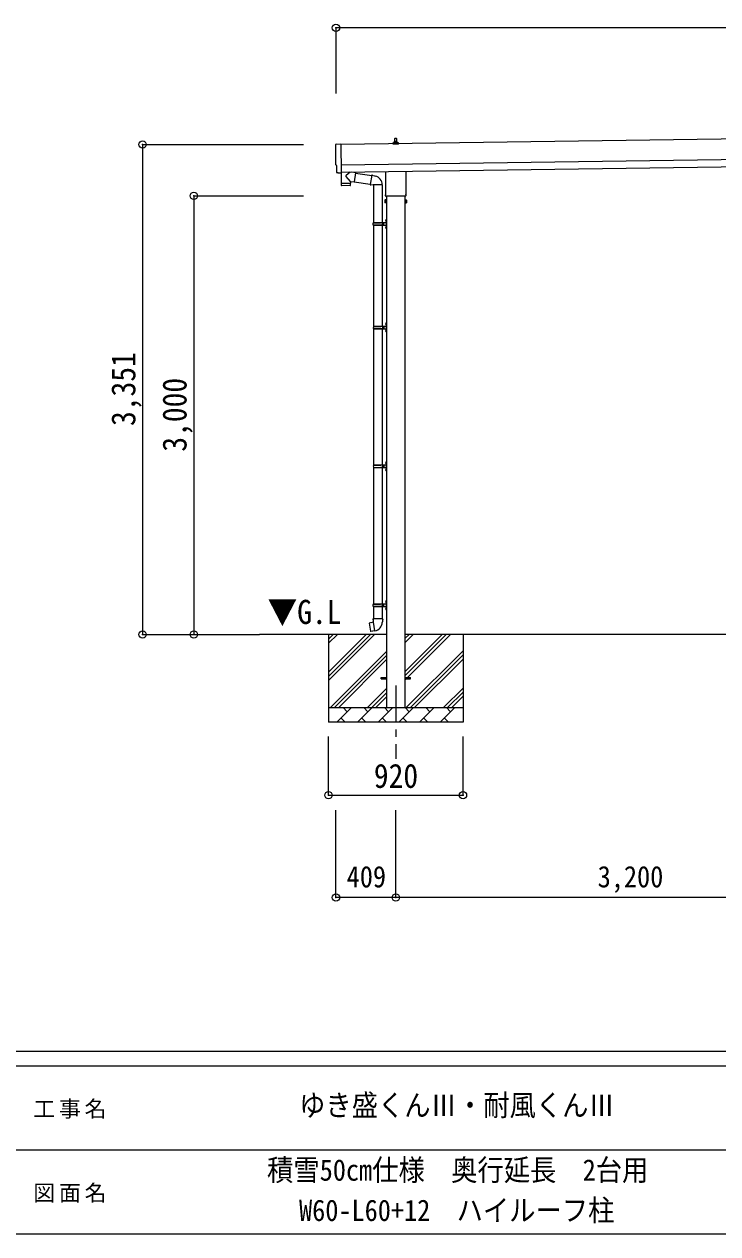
# Model space of a CAD drawing. Units: millimetres at full size, sheet at 1:50. Extents: x -14053 to 14053, y -9700 to 9700.
# Drawn here: x -678 to 4066, y -9700 to -1426 of the extents above; entities that cross this region are included whole.
import ezdxf
from ezdxf.enums import TextEntityAlignment as Align

# ---------------------------------------------------------------- set-up
doc = ezdxf.new("R2010")
doc.units = ezdxf.units.MM
doc.header["$LTSCALE"] = 50
doc.header["$PDMODE"] = 32
doc.header["$PDSIZE"] = 50
doc.linetypes.add('CHAIN1', pattern=[8, 5, -1, 1, -1])
for name, color, linetype, lineweight in [('0-1_Defpoints', 7, 'CHAIN1', 9), ('0-2_TEXT1', 4, 'Continuous', 9), ('0-3_SHAPE', 7, 'Continuous', 9), ('0-7_PARTS2', 7, 'Continuous', 9), ('0-8_TABLE1', 6, 'Continuous', 9), ('0-9_DIM1', 7, 'Continuous', 9), ('F-0', 7, 'Continuous', 9)]:
    doc.layers.add(name, color=color, linetype=linetype, lineweight=lineweight)
doc.styles.add('ＭＳ ゴシック', font='')
doc.styles.get('ＭＳ ゴシック').set_extended_font_data('MS Gothic')

msp = doc.modelspace()

# ---------------------------------------------------------------- linework, layer by layer
at = {"layer": '0-1_Defpoints'}
msp.add_line((1863.46, -5950.37), (1863.46, -6450.37), dxfattribs=at)
at = {"layer": '0-2_TEXT1'}
for p, q in [((7305.65, -2166.21), (1487.06, -2249.33)), ((1853.46, -2235.32), (1853.46, -2231.11)), ((1854.46, -2231.11), (1872.46, -2231.11)), ((1857.46, -2231.11), (1858.19, -2207.59)), ((1859.19, -2206.61), (1867.74, -2206.61)), ((1868.74, -2207.59), (1869.46, -2231.11)), ((1873.46, -2235.32), (1873.46, -2231.11)), ((1455.45, -2246.35), (1486.99, -2244.25)), ((1486.99, -2244.25), (1489.83, -2443.08)), ((1489.06, -2389.32), (7307.65, -2306.2)), ((1845.21, -2246.61), (1845.21, -2238.9)), ((1881.71, -2246.61), (1845.21, -2246.61)), ((1845.6, -2238.11), (1881.33, -2238.11)), ((1845.98, -2237.93), (1852.7, -2236.3)), ((1853.08, -2236.11), (1873.85, -2236.11)), ((1880.95, -2237.93), (1874.23, -2236.3)), ((1881.71, -2246.61), (1881.71, -2238.9)), ((1489.78, -2439.32), (7308.37, -2356.19)), ((1470.2, -2443.36), (1463.28, -2443.1)), ((1795.16, -2590.6), (1795.16, -2434.95)), ((1931.76, -2433), (1931.76, -2590.6)), ((1789.46, -2628.87), (1790.22, -2627.56)), ((1789.46, -2628.87), (1789.46, -2645.87)), ((1789.46, -2645.87), (1790.22, -2647.19)), ((1796.46, -2627.56), (1790.22, -2627.56)), ((1796.46, -2632.46), (1790.22, -2632.46)), ((1796.46, -2642.28), (1790.22, -2642.28)), ((1796.46, -2647.19), (1790.22, -2647.19)), ((1793.46, -2599.37), (1793.46, -2593.87)), ((1931.4, -2602.87), (1795.53, -2602.87)), ((1796.46, -2647.19), (1796.46, -2627.56)), ((1796.46, -2628.17), (1798.96, -2628.17)), ((1798.96, -2646.57), (1796.46, -2646.57)), ((1800.96, -2602.87), (1800.96, -6100.37)), ((1925.96, -2602.87), (1925.96, -6100.37)), ((1930.46, -2628.17), (1927.96, -2628.17)), ((1927.96, -2646.57), (1930.46, -2646.57)), ((1930.46, -2647.19), (1930.46, -2627.56)), ((1930.46, -2627.56), (1936.7, -2627.56)), ((1930.46, -2632.46), (1936.7, -2632.46)), ((1930.46, -2642.28), (1936.7, -2642.28)), ((1930.46, -2647.19), (1936.7, -2647.19)), ((1933.46, -2593.87), (1933.46, -2599.37)), ((1937.46, -2628.87), (1936.7, -2627.56)), ((1937.46, -2645.87), (1936.7, -2647.19)), ((1937.46, -2628.87), (1937.46, -2645.87)), ((1925.96, -2647.87), (1927.96, -2647.87)), ((1763.46, -5895.87), (1800.96, -5895.87)), ((1763.46, -5904.87), (1763.46, -5895.87)), ((1763.46, -5904.87), (1800.96, -5904.87)), ((1925.96, -5895.87), (1963.46, -5895.87)), ((1925.96, -5904.87), (1963.46, -5904.87)), ((1963.46, -5904.87), (1963.46, -5895.87))]:
    msp.add_line(p, q, dxfattribs=at)
for points in [[(1460.4, -2440.15), (1459.73, -2393.13), (1459.12, -2393.13)], [(1470.94, -2443.08), (1471.6, -2442.44), (1489.83, -2443.09)], [(1927.96, -2647.87), (1927.96, -2626.87), (1925.96, -2626.87)]]:
    msp.add_lwpolyline(points, dxfattribs=at)
msp.add_lwpolyline([(1798.96, -2647.87), (1798.96, -2626.87), (1800.96, -2626.87), (1800.96, -2647.87)], close=True, dxfattribs=at)
for centre, radius, start, end in [((1857.55, -2231.74), 4.13, 90, 171.17633), ((1854.46, -2232.11), 1, 90, 180), ((1859.19, -2207.61), 1, 90, 178.60509), ((1866.8, -2231.11), 4.83, 133.60282, 180), ((1860.13, -2231.11), 4.83, 0, 46.39718), ((1867.74, -2207.61), 1, 1.39491, 90), ((1869.38, -2231.74), 4.13, 8.82367, 90), ((1872.46, -2232.11), 1, 0, 90), ((1846.21, -2238.9), 1, 103.62699, 180), ((1852.46, -2235.32), 1, 283.62699, 0), ((1874.46, -2235.32), 1, 180, 256.37301), ((1880.71, -2238.9), 1, 0, 76.37301), ((1793.81, -2630.01), 4.34, 145.61575, 214.38425), ((1805.7, -2637.37), 16.24, 162.41205, 197.58795), ((1793.81, -2644.73), 4.34, 145.61575, 214.38425), ((1797.46, -2593.87), 4, 125.09963, 180), ((1797.46, -2599.37), 4, 180, 194.47751), ((1797.46, -2599.37), 4, 194.47751, 241.04498), ((1929.46, -2599.37), 4, 298.95502, 345.52249), ((1929.46, -2593.87), 4, 0, 54.90037), ((1929.46, -2599.37), 4, 345.52249, 0), ((1921.22, -2637.37), 16.24, 342.41205, 17.58795), ((1933.12, -2630.01), 4.34, 325.61575, 34.38425), ((1933.12, -2644.73), 4.34, 325.61575, 34.38425)]:
    msp.add_arc(centre, radius, start, end, dxfattribs=at)
for centre, major_axis, ratio, start_param, end_param in [((1455.65, -2249.34), (-3, -0.04), 0.99863, 4.7647489, 6.2979817), ((-3308.72, -2387.84), (4762.89, 68.04), 0.99863, 6.2686928, 6.2979817), ((1459.06, -2388.74), (-4.41, -0.06), 0.99863, 6.2686928, 7.8539816), ((1463.4, -2440.1), (-2.15, -2.1), 0.9974, 5.5252311, 7.0411395), ((1470.24, -2442.36), (-0.717, -0.7), 0.9974, 0.7579542, 1.5707963)]:
    msp.add_ellipse(centre, major_axis=major_axis, ratio=ratio, start_param=start_param, end_param=end_param, dxfattribs=at)
at = {"layer": '0-3_SHAPE'}
for p, q in [((1800.96, -5600.37), (931.93, -5600.37)), ((1403.46, -5600.37), (1403.46, -6200.37)), ((1403.46, -5632.58), (1435.67, -5600.37)), ((1403.46, -5858.85), (1661.94, -5600.37)), ((1403.46, -5887.14), (1690.23, -5600.37)), ((1403.46, -5915.42), (1718.51, -5600.37)), ((1403.46, -5660.86), (1463.95, -5600.37)), ((1403.46, -5604.3), (1407.39, -5600.37)), ((5000.96, -5600.37), (1925.96, -5600.37)), ((1925.96, -5629.2), (1954.79, -5600.37)), ((1925.96, -5657.48), (1983.07, -5600.37)), ((1925.96, -5912.04), (2237.63, -5600.37)), ((1925.96, -5855.47), (2181.06, -5600.37)), ((1925.96, -5883.76), (2209.35, -5600.37)), ((2323.46, -5600.37), (2323.46, -6200.37)), ((1418.46, -6098.41), (1800.96, -5715.91)), ((1444.79, -6100.37), (1800.96, -5744.2)), ((1473.07, -6100.37), (1800.96, -5772.48)), ((1935.62, -6100.37), (2323.46, -5712.53)), ((1963.9, -6100.37), (2323.46, -5740.81)), ((1992.19, -6100.37), (2323.46, -5769.1)), ((1671.06, -6100.37), (1800.96, -5970.47)), ((1699.35, -6100.37), (1800.96, -5998.76)), ((1727.63, -6100.37), (1800.96, -6027.04)), ((2190.18, -6100.37), (2323.46, -5967.09)), ((2218.46, -6100.37), (2323.46, -5995.37)), ((2246.75, -6100.37), (2323.46, -6023.66)), ((1403.46, -6100.37), (2323.46, -6100.37)), ((1459.91, -6200.37), (1559.91, -6100.37)), ((1531.36, -6128.93), (1502.8, -6100.37)), ((1601.33, -6200.37), (1701.33, -6100.37)), ((1672.78, -6128.93), (1644.22, -6100.37)), ((1742.75, -6200.37), (1842.75, -6100.37)), ((1814.2, -6128.93), (1785.65, -6100.37)), ((1884.17, -6200.37), (1984.17, -6100.37)), ((1955.62, -6128.93), (1927.07, -6100.37)), ((2025.59, -6200.37), (2125.59, -6100.37)), ((2097.04, -6128.93), (2068.49, -6100.37)), ((2167.02, -6200.37), (2267.02, -6100.37)), ((2238.46, -6128.93), (2209.91, -6100.37)), ((2323.46, -6200.37), (1403.46, -6200.37)), ((1488.46, -6171.82), (1517.02, -6200.37)), ((1629.88, -6171.82), (1658.44, -6200.37)), ((1771.31, -6171.82), (1799.86, -6200.37)), ((1912.73, -6171.82), (1941.28, -6200.37)), ((2054.15, -6171.82), (2082.7, -6200.37)), ((2195.57, -6171.82), (2224.12, -6200.37))]:
    msp.add_line(p, q, dxfattribs=at)
at = {"layer": '0-8_TABLE1'}
for p, q in [((1454.46, -1451.26), (1454.46, -1901.26)), ((8674.46, -1451.26), (1454.46, -1451.26)), ((131.93, -2249.01), (1231.93, -2249.01)), ((131.93, -2249.01), (131.93, -5600.37)), ((481.93, -2600.37), (1231.93, -2600.37)), ((481.93, -2600.37), (481.93, -5600.37)), ((131.93, -5600.37), (931.93, -5600.37)), ((1403.46, -6699.37), (1403.46, -6299.37)), ((2323.46, -6699.37), (2323.46, -6299.37)), ((1403.46, -6699.37), (2323.46, -6699.37)), ((1454.46, -7399.37), (1454.46, -6801.37)), ((1863.46, -7399.37), (1863.46, -6801.37)), ((1863.46, -7399.37), (1454.46, -7399.37)), ((5063.46, -7399.37), (1863.46, -7399.37))]:
    msp.add_line(p, q, dxfattribs=at)
for p in [(1454.46, -1451.26), (131.93, -2249.01), (481.93, -2600.37), (131.93, -5600.37), (481.93, -5600.37), (1403.46, -6699.37), (2323.46, -6699.37), (1454.46, -7399.37), (1863.46, -7399.37)]:
    msp.add_point(p, dxfattribs=at)
at = {"layer": '0-9_DIM1'}
for p, q in [((1554.27, -2501.38), (1523.4, -2468.28)), ((1551.22, -2438.44), (1523.58, -2460.95)), ((1588.85, -2442.45), (1563.01, -2438.27)), ((1588.85, -2442.45), (1578.68, -2505.33)), ((1588.55, -2444.28), (1699.59, -2461.43)), ((1699.91, -2459.62), (1688.85, -2522.35)), ((1699.91, -2459.62), (1719.55, -2463.43)), ((1704.62, -2458.26), (1705.03, -2460.61)), ((1719.55, -2463.43), (1721.23, -2465.06)), ((1721.23, -2465.06), (1723.35, -2465.51)), ((1490.46, -2515.31), (1490.88, -2528.36)), ((1551.46, -2530.44), (1493.92, -2531.27)), ((1494.95, -2514.25), (1494.98, -2515.25)), ((1549.94, -2513.46), (1549.94, -2514.46)), ((1554.27, -2501.38), (1578.68, -2505.33)), ((1554.27, -2501.38), (1554.44, -2513.4)), ((1578.98, -2503.51), (1689.17, -2520.53)), ((1688.85, -2522.35), (1708.61, -2525.48)), ((1688.85, -2522.35), (1689.25, -2524.6)), ((1689.25, -2524.6), (1692.81, -2525.23)), ((1692.81, -2525.23), (1694, -2523.16)), ((1708.61, -2525.48), (1710.81, -2524.49)), ((1771.11, -2524.89), (1709.93, -2524.89)), ((1710.96, -2524.89), (1710.96, -2783.38)), ((1770.96, -2524.89), (1770.96, -3491.37)), ((1707.96, -2785.38), (1758.29, -2785.38)), ((1707.96, -2799.38), (1758.29, -2799.38)), ((1708.96, -2783.38), (1794.96, -2783.38)), ((1708.96, -2783.38), (1708.96, -2785.38)), ((1708.96, -2801.38), (1708.96, -2799.38)), ((1708.96, -2801.38), (1794.96, -2801.38)), ((1710.96, -2801.38), (1710.96, -3493.37)), ((1767.96, -2783.38), (1767.96, -2787.88)), ((1767.96, -2787.88), (1769.96, -2787.88)), ((1767.96, -2801.38), (1767.96, -2796.88)), ((1767.96, -2796.88), (1769.96, -2796.88)), ((1769.96, -2787.88), (1769.96, -2796.88)), ((1775.96, -2783.38), (1775.96, -2801.38)), ((1775.96, -2787.88), (1778.96, -2787.88)), ((1775.96, -2796.88), (1778.96, -2796.88)), ((1778.96, -2787.88), (1778.96, -2796.88)), ((1794.66, -2766.23), (1796.71, -2767.23)), ((1795.93, -2764.23), (1796.56, -2764.23)), ((1795.93, -2764.23), (1795.93, -2772.53)), ((1795.93, -2772.53), (1796.56, -2772.53)), ((1795.93, -2812.23), (1796.56, -2812.23)), ((1795.93, -2812.23), (1795.93, -2820.53)), ((1796.56, -2764.23), (1796.96, -2764.63)), ((1796.56, -2812.23), (1796.56, -2820.53)), ((1796.56, -2812.23), (1796.96, -2812.63)), ((1796.71, -2767.23), (1797.32, -2768.38)), ((1796.96, -2760.38), (1799.96, -2758.88)), ((1796.96, -2760.38), (1796.96, -2824.38)), ((1799.96, -2758.88), (1799.96, -2825.88)), ((1799.96, -2758.88), (1800.96, -2758.88)), ((1800.96, -2758.88), (1800.96, -2825.88)), ((1794.66, -2814.23), (1796.71, -2815.23)), ((1795.93, -2820.53), (1796.56, -2820.53)), ((1796.56, -2820.53), (1796.96, -2820.13)), ((1796.71, -2815.23), (1797.32, -2816.38)), ((1796.96, -2824.38), (1799.96, -2825.88)), ((1799.96, -2825.88), (1800.96, -2825.88)), ((1794.66, -3474.22), (1796.71, -3475.22)), ((1795.93, -3472.22), (1796.56, -3472.22)), ((1795.93, -3472.22), (1795.93, -3480.52)), ((1796.56, -3472.22), (1796.96, -3472.62)), ((1796.96, -3468.37), (1799.96, -3466.87)), ((1796.96, -3468.37), (1796.96, -3532.37)), ((1799.96, -3466.87), (1799.96, -3533.87)), ((1799.96, -3466.87), (1800.96, -3466.87)), ((1800.96, -3466.87), (1800.96, -3533.87)), ((1710.46, -3493.37), (1760.79, -3493.37)), ((1710.46, -3507.37), (1760.79, -3507.37)), ((1710.96, -3507.37), (1710.96, -4441.37)), ((1711.46, -3491.37), (1711.46, -3493.37)), ((1711.46, -3491.37), (1794.96, -3491.37)), ((1711.46, -3509.37), (1711.46, -3507.37)), ((1711.46, -3509.37), (1794.96, -3509.37)), ((1770.46, -3491.37), (1770.46, -3495.87)), ((1770.46, -3495.87), (1772.46, -3495.87)), ((1770.46, -3509.37), (1770.46, -3504.87)), ((1770.46, -3504.87), (1772.46, -3504.87)), ((1770.96, -3509.37), (1770.96, -4441.37)), ((1772.46, -3495.87), (1772.46, -3504.87)), ((1778.46, -3491.37), (1778.46, -3509.37)), ((1778.46, -3495.87), (1781.46, -3495.87)), ((1778.46, -3504.87), (1781.46, -3504.87)), ((1781.46, -3495.87), (1781.46, -3504.87)), ((1794.66, -3522.22), (1796.71, -3523.22)), ((1795.93, -3480.52), (1796.56, -3480.52)), ((1795.93, -3520.22), (1796.56, -3520.22)), ((1795.93, -3520.22), (1795.93, -3528.52)), ((1795.93, -3528.52), (1796.56, -3528.52)), ((1796.56, -3520.22), (1796.56, -3528.52)), ((1796.56, -3520.22), (1796.96, -3520.62)), ((1796.56, -3528.52), (1796.96, -3528.12)), ((1796.71, -3475.22), (1797.32, -3476.37)), ((1796.71, -3523.22), (1797.32, -3524.37)), ((1796.96, -3532.37), (1799.96, -3533.87)), ((1799.96, -3533.87), (1800.96, -3533.87)), ((1710.46, -4443.37), (1760.79, -4443.37)), ((1710.46, -4457.37), (1760.79, -4457.37)), ((1710.96, -4459.36), (1710.96, -5391.37)), ((1711.46, -4441.37), (1711.46, -4443.37)), ((1711.46, -4441.37), (1794.96, -4441.37)), ((1711.46, -4459.37), (1711.46, -4457.37)), ((1711.46, -4459.37), (1794.96, -4459.37)), ((1770.46, -4441.37), (1770.46, -4445.87)), ((1770.46, -4445.87), (1772.46, -4445.87)), ((1770.46, -4459.37), (1770.46, -4454.87)), ((1770.46, -4454.87), (1772.46, -4454.87)), ((1770.96, -4459.36), (1770.96, -5391.37)), ((1772.46, -4445.87), (1772.46, -4454.87)), ((1778.46, -4441.37), (1778.46, -4459.37)), ((1778.46, -4445.87), (1781.46, -4445.87)), ((1778.46, -4454.87), (1781.46, -4454.87)), ((1781.46, -4445.87), (1781.46, -4454.87)), ((1794.66, -4424.22), (1796.71, -4425.22)), ((1795.93, -4422.22), (1796.56, -4422.22)), ((1795.93, -4422.22), (1795.93, -4430.52)), ((1795.93, -4430.52), (1796.56, -4430.52)), ((1796.56, -4422.22), (1796.96, -4422.62)), ((1796.71, -4425.22), (1797.32, -4426.37)), ((1796.96, -4418.37), (1799.96, -4416.87)), ((1796.96, -4418.37), (1796.96, -4482.37)), ((1799.96, -4416.87), (1799.96, -4483.87)), ((1799.96, -4416.87), (1800.96, -4416.87)), ((1800.96, -4416.87), (1800.96, -4483.87)), ((1794.66, -4472.22), (1796.71, -4473.22)), ((1795.93, -4470.22), (1796.56, -4470.22)), ((1795.93, -4470.22), (1795.93, -4478.52)), ((1795.93, -4478.52), (1796.56, -4478.52)), ((1796.56, -4470.22), (1796.56, -4478.52)), ((1796.56, -4470.22), (1796.96, -4470.62)), ((1796.56, -4478.52), (1796.96, -4478.12)), ((1796.71, -4473.22), (1797.32, -4474.37)), ((1796.96, -4482.37), (1799.96, -4483.87)), ((1799.96, -4483.87), (1800.96, -4483.87)), ((1794.66, -5374.22), (1796.71, -5375.22)), ((1795.93, -5372.22), (1796.56, -5372.22)), ((1795.93, -5372.22), (1795.93, -5380.52)), ((1796.56, -5372.22), (1796.96, -5372.62)), ((1796.71, -5375.22), (1797.32, -5376.37)), ((1796.96, -5368.37), (1799.96, -5366.87)), ((1796.96, -5368.37), (1796.96, -5432.37)), ((1799.96, -5366.87), (1799.96, -5433.87)), ((1799.96, -5366.87), (1800.96, -5366.87)), ((1800.96, -5366.87), (1800.96, -5433.87)), ((1707.96, -5393.37), (1758.29, -5393.37)), ((1707.96, -5407.37), (1758.29, -5407.37)), ((1708.96, -5391.37), (1794.96, -5391.37)), ((1708.96, -5391.37), (1708.96, -5393.37)), ((1708.96, -5409.37), (1708.96, -5407.37)), ((1708.96, -5409.37), (1794.96, -5409.37)), ((1710.96, -5409.37), (1710.96, -5494.3)), ((1767.96, -5391.37), (1767.96, -5395.87)), ((1767.96, -5395.87), (1769.96, -5395.87)), ((1767.96, -5409.37), (1767.96, -5404.87)), ((1767.96, -5404.87), (1769.96, -5404.87)), ((1769.96, -5395.87), (1769.96, -5404.87)), ((1770.96, -5409.37), (1770.96, -5494.3)), ((1775.96, -5391.37), (1775.96, -5409.37)), ((1775.96, -5395.87), (1778.96, -5395.87)), ((1775.96, -5404.87), (1778.96, -5404.87)), ((1778.96, -5395.87), (1778.96, -5404.87)), ((1794.66, -5422.22), (1796.71, -5423.22)), ((1795.93, -5380.52), (1796.56, -5380.52)), ((1795.93, -5420.22), (1796.56, -5420.22)), ((1795.93, -5420.22), (1795.93, -5428.52)), ((1795.93, -5428.52), (1796.56, -5428.52)), ((1796.56, -5420.22), (1796.56, -5428.52)), ((1796.56, -5420.22), (1796.96, -5420.62)), ((1796.56, -5428.52), (1796.96, -5428.12)), ((1796.71, -5423.22), (1797.32, -5424.37)), ((1796.96, -5432.37), (1799.96, -5433.87)), ((1799.96, -5433.87), (1800.96, -5433.87)), ((1682.5, -5522.75), (1681.69, -5523.92)), ((1681.69, -5523.92), (1691.31, -5578.48)), ((1710.37, -5517.5), (1682.5, -5522.75)), ((1695.24, -5520.15), (1695.03, -5520.39)), ((1709.11, -5494.3), (1706.96, -5495.08)), ((1706.96, -5495.08), (1706.96, -5498.7)), ((1706.96, -5498.7), (1709.2, -5499.51)), ((1772.81, -5494.3), (1709.11, -5494.3)), ((1709.11, -5494.3), (1709.46, -5514.3)), ((1709.46, -5514.3), (1710.81, -5516.3)), ((1720.73, -5574.8), (1710.59, -5517.32)), ((1710.62, -5516.5), (1710.62, -5517.21)), ((1710.81, -5516.3), (1710.78, -5516.3)), ((1771.15, -5516.24), (1771.08, -5518.4)), ((1772.46, -5514.3), (1771.15, -5516.24)), ((1772.81, -5494.3), (1772.46, -5514.3)), ((1774.96, -5498.7), (1772.72, -5499.51)), ((1772.81, -5494.3), (1774.96, -5495.08)), ((1774.96, -5495.08), (1774.96, -5498.7)), ((1705.34, -5577.39), (1705.06, -5577.23)), ((1721.03, -5575.56), (1720.79, -5574.9))]:
    msp.add_line(p, q, dxfattribs=at)
for points in [[(1489.43, -2443.07), (1490.45, -2514.31), (1554.44, -2513.4)], [(1699.91, -2459.62), (1701.06, -2457.64), (1704.62, -2458.26)], [(1554.42, -2527.45), (1554.46, -2514.4), (1490.46, -2515.31)], [(1794.66, -2770.53), (1796.71, -2769.53), (1797.32, -2768.38)], [(1796.56, -2764.23), (1796.56, -2772.53), (1796.96, -2772.13)], [(1794.66, -2818.53), (1796.71, -2817.53), (1797.32, -2816.38)], [(1796.56, -3472.22), (1796.56, -3480.52), (1796.96, -3480.12)], [(1794.66, -3478.52), (1796.71, -3477.52), (1797.32, -3476.37)], [(1794.66, -3526.52), (1796.71, -3525.52), (1797.32, -3524.37)], [(1794.66, -4428.52), (1796.71, -4427.52), (1797.32, -4426.37)], [(1796.56, -4422.22), (1796.56, -4430.52), (1796.96, -4430.12)], [(1794.66, -4476.52), (1796.71, -4475.52), (1797.32, -4474.37)], [(1794.66, -5378.52), (1796.71, -5377.52), (1797.32, -5376.37)], [(1796.56, -5372.22), (1796.56, -5380.52), (1796.96, -5380.12)], [(1794.66, -5426.52), (1796.71, -5425.52), (1797.32, -5424.37)], [(1697.49, -5519.93), (1697.21, -5519.78), (1695.24, -5520.15)], [(1720.46, -5574.7), (1692.47, -5579.3), (1691.31, -5578.48)], [(1707.52, -5576.83), (1707.31, -5577.07), (1705.34, -5577.39)]]:
    msp.add_lwpolyline(points, dxfattribs=at)
for centre, radius, start, end in [((1526.89, -2464.69), 5, 131.47396, 225.79244), ((1710.81, -2524.49), 60.3, 359.62495, 78), ((1493.88, -2528.27), 3, 181.81845, 270.86677), ((1551.42, -2527.44), 3, 270.81845, 359.81845), ((1756.71, -2792.38), 49.25, 171.82876, 180.00002), ((1756.71, -2792.38), 49.25, 180.00002, 188.17127), ((1758.29, -2783.38), 2, 270, 359.99998), ((1758.29, -2801.38), 2, 0.00005, 90.00004), ((1800.26, -2768.38), 6, 136.21765, 223.78235), ((1800.26, -2816.38), 6, 136.21765, 223.78235), ((1794.96, -2781.38), 2, 270, 359.99998), ((1794.96, -2803.38), 2, 0.00005, 90.00004), ((1800.26, -3476.37), 6, 136.21765, 223.78235), ((1759.21, -3500.37), 49.25, 171.82876, 180.00002), ((1759.21, -3500.37), 49.25, 180.00002, 188.17127), ((1760.79, -3491.37), 2, 270, 359.99998), ((1760.79, -3509.37), 2, 0.00005, 90.00004), ((1800.26, -3524.37), 6, 136.21765, 223.78235), ((1794.96, -3489.37), 2, 270, 359.99998), ((1794.96, -3511.37), 2, 0.00005, 90.00004), ((1759.21, -4450.37), 49.25, 171.82876, 180.00002), ((1759.21, -4450.37), 49.25, 180.00002, 188.17127), ((1760.79, -4441.37), 2, 270, 359.99998), ((1760.79, -4459.37), 2, 0.00005, 90.00004), ((1800.26, -4426.37), 6, 136.21765, 223.78235), ((1794.96, -4439.37), 2, 270, 359.99998), ((1794.96, -4461.37), 2, 0.00005, 90.00004), ((1800.26, -4474.37), 6, 136.21765, 223.78235), ((1800.26, -5376.37), 6, 136.21765, 223.78235), ((1756.71, -5400.37), 49.25, 171.82876, 180.00002), ((1756.71, -5400.37), 49.25, 180.00002, 188.17127), ((1758.29, -5391.37), 2, 270, 359.99998), ((1758.29, -5409.37), 2, 0.00005, 90.00004), ((1800.26, -5424.37), 6, 136.21765, 223.78235), ((1794.96, -5389.37), 2, 270, 359.99998), ((1794.96, -5411.37), 2, 0.00005, 90.00004), ((1710.32, -5517.21), 0.3, 280.66842, 0), ((1710.82, -5516.5), 0.2, 100, 180), ((1710.81, -5516.3), 60.3, 279.96938, 358), ((1720.51, -5575), 0.3, 20, 99.33158), ((1721.22, -5575.49), 0.2, 200, 279.96938)]:
    msp.add_arc(centre, radius, start, end, dxfattribs=at)
at = {"layer": 'F-0', "color": 5, "lineweight": 5}
for p, q in [((-14053.43, -8450), (13346.57, -8450)), ((-14053.43, -8550), (8901.98, -8550)), ((-5748.03, -9125), (4501.97, -9125)), ((-14053.43, -9700), (13346.57, -9700))]:
    msp.add_line(p, q, dxfattribs=at)

# ---------------------------------------------------------------- texts
at = {"layer": '0-7_PARTS2', "style": 'ＭＳ ゴシック', "width": 0.9}
msp.add_text('▼G.L', height=165, dxfattribs=at).set_placement((986.59, -5578.16), align=Align.BOTTOM_LEFT)
at = {"layer": '0-8_TABLE1', "color": 7, "style": 'ＭＳ ゴシック', "width": 0.9}
for s, p in [('3,351', (131.93, -4174.69)), ('3,000', (481.93, -4350.37))]:
    msp.add_text(s, height=165, rotation=90, dxfattribs=at).set_placement(p, align=Align.BOTTOM_LEFT)
for s, height, p in [('920', 165, (1713.46, -6699.37)), ('409', 146.6, (1527.71, -7374.37)), ('3,200', 146.6, (3244.71, -7374.37))]:
    msp.add_text(s, height=height, dxfattribs=at).set_placement(p, align=Align.BOTTOM_LEFT)
at = {"layer": 'F-0', "style": 'ＭＳ ゴシック', "width": 0.9}
for s, p in [('ゆき盛くんⅢ・耐風くんⅢ', (1201.97, -8937.5)), ('積雪50cm仕様\u3000奥行延長\u30002台用', (983.22, -9380.76)), ('W60-L60+12\u3000ハイルーフ柱', (1201.97, -9656.45))]:
    msp.add_text(s, height=146.6, dxfattribs=at).set_placement(p, align=Align.BOTTOM_LEFT)
at = {"layer": 'F-0', "char_height": 110, "attachment_point": 7, "style": 'ＭＳ ゴシック'}
for s, insert in [('\\T1.17;工事名', (-616.19, -8912.5)), ('\\T1.17;図面名', (-616.19, -9487.5))]:
    msp.add_mtext(s, dxfattribs=dict(at, insert=insert))

doc.saveas('drawing.dxf')
